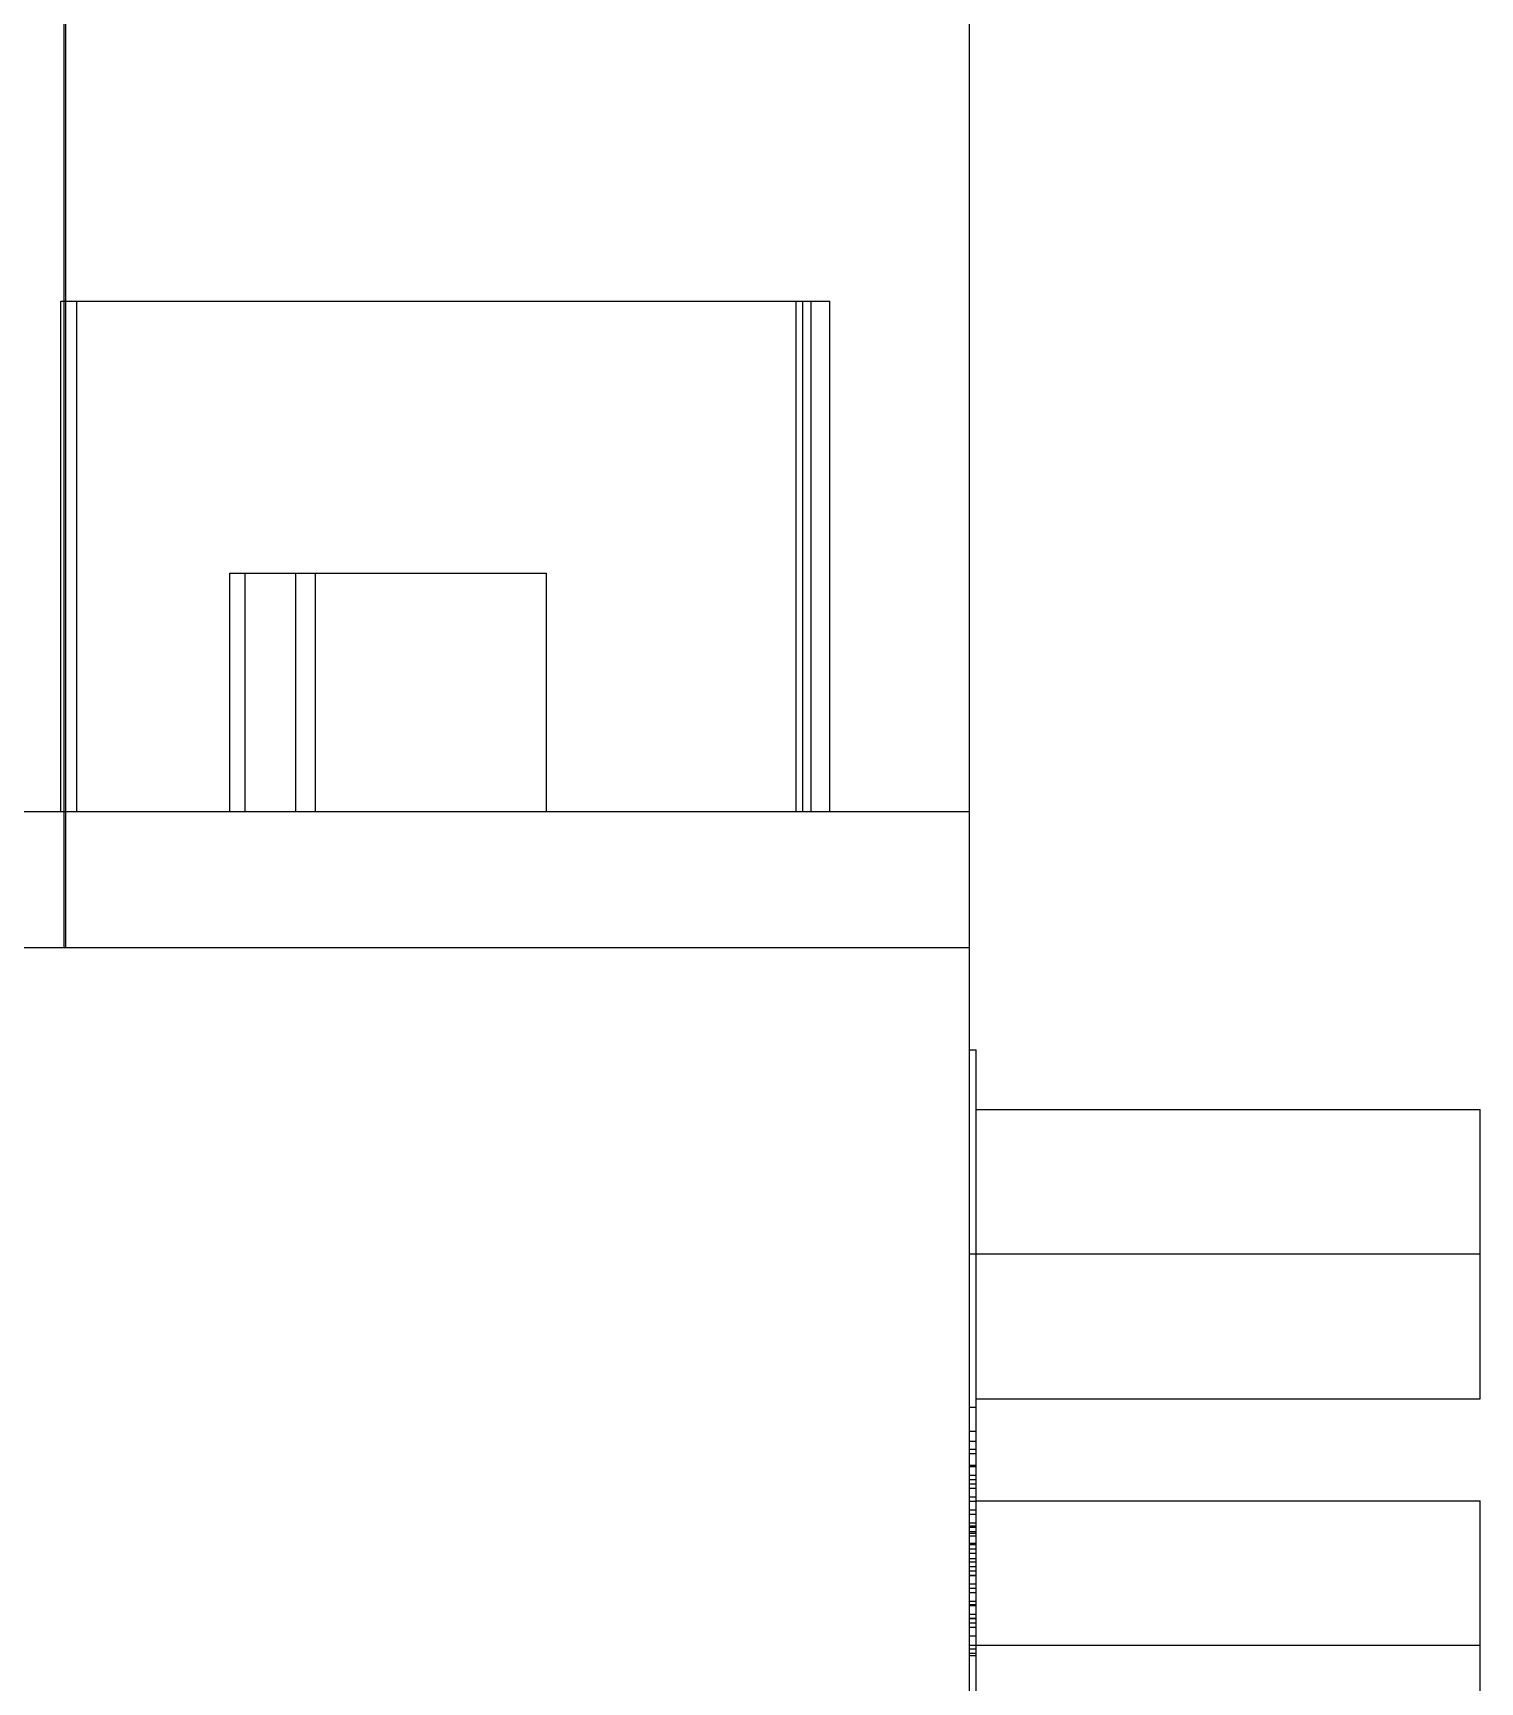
# Model space of a CAD drawing. Extents: x 0 to 233, y 0 to 414.
# Drawn here: x 46.71 to 88.98, y 145.01 to 193.18 of the extents above; entities that cross this region are included whole.
import ezdxf

# ---------------------------------------------------------------- set-up
doc = ezdxf.new("R2010")
doc.units = 0
doc.layers.add('-15N-THT. THIẾT BỊ ĐÓNG MỞ', color=40, linetype='CONTINUOUS')

# ---------------------------------------------------------------- blocks, each defined once
blk = doc.blocks.new('06 - N - SC VSD CHIẾU HÔNG ATV630U75~D11N4')
at = {"layer": '-15N-THT. THIẾT BỊ ĐÓNG MỞ'}
for p, q in [((-158.929, -100.44), (-158.929, 28.54)), ((-185.376, -40.489), (-185.376, 9.723)), ((-185.326, -40.489), (-185.326, 10.025)), ((-185.475, -21.599), (-185.475, -21.599)), ((-185.475, -36.512), (-185.475, -21.599)), ((-185.475, -21.599), (-163.006, -21.599)), ((-185.018, -21.599), (-185.018, -21.599)), ((-185.018, -21.599), (-185.018, -36.512)), ((-164.005, -21.599), (-164.005, -21.599)), ((-164.005, -21.599), (-164.005, -36.512)), ((-163.801, -36.512), (-163.801, -21.599)), ((-163.801, -21.599), (-163.801, -21.599)), ((-163.553, -36.512), (-163.553, -21.599)), ((-163.553, -21.599), (-163.553, -21.599)), ((-163.006, -36.512), (-163.006, -21.599)), ((-163.006, -21.599), (-163.006, -21.599)), ((-180.539, -29.552), (-171.286, -29.552)), ((-180.539, -36.512), (-180.539, -29.552)), ((-180.539, -29.552), (-180.539, -29.552)), ((-180.087, -29.552), (-180.087, -29.552)), ((-180.087, -36.512), (-180.087, -29.552)), ((-178.604, -36.512), (-178.604, -29.552)), ((-178.034, -29.552), (-178.034, -29.552)), ((-178.034, -36.512), (-178.034, -29.552)), ((-171.286, -29.552), (-171.286, -29.552)), ((-171.286, -36.512), (-171.286, -29.552)), ((-221.068, -36.512), (-158.929, -36.512)), ((-185.475, -36.512), (-185.475, -36.512)), ((-185.018, -36.512), (-185.018, -36.512)), ((-180.539, -36.512), (-180.539, -36.512)), ((-180.087, -36.512), (-180.087, -36.512)), ((-178.034, -36.512), (-178.034, -36.512)), ((-171.286, -36.512), (-171.286, -36.512)), ((-164.005, -36.512), (-164.005, -36.512)), ((-163.801, -36.512), (-163.801, -36.512)), ((-163.553, -36.512), (-163.553, -36.512)), ((-163.006, -36.512), (-163.006, -36.512)), ((-158.929, -36.512), (-158.929, -36.512)), ((-158.929, -40.489), (-202.675, -40.489)), ((-185.376, -40.489), (-185.376, -40.489)), ((-185.326, -40.489), (-185.326, -40.489)), ((-158.929, -40.489), (-158.929, -40.489)), ((-158.929, -43.471), (-158.731, -43.471)), ((-158.731, -74.789), (-158.731, -43.471)), ((-158.731, -45.211), (-144.016, -45.211)), ((-144.016, -53.662), (-144.016, -45.211)), ((-144.016, -49.437), (-158.929, -49.437)), ((-158.929, -53.911), (-158.929, -53.911)), ((-158.929, -53.911), (-158.731, -53.911)), ((-158.731, -53.662), (-144.016, -53.662)), ((-158.731, -53.911), (-158.731, -53.911)), ((-158.929, -54.607), (-158.731, -54.607)), ((-158.929, -54.905), (-158.731, -54.905)), ((-158.929, -55.134), (-158.731, -55.134)), ((-158.929, -55.134), (-158.929, -55.134)), ((-158.929, -55.26), (-158.731, -55.26)), ((-158.731, -55.134), (-158.731, -55.134)), ((-158.929, -55.601), (-158.731, -55.601)), ((-158.929, -55.601), (-158.929, -55.601)), ((-158.929, -55.641), (-158.731, -55.641)), ((-158.731, -55.601), (-158.731, -55.601)), ((-158.929, -55.895), (-158.929, -55.895)), ((-158.929, -55.895), (-158.731, -55.895)), ((-158.929, -56.022), (-158.731, -56.022)), ((-158.929, -56.149), (-158.731, -56.149)), ((-158.929, -56.276), (-158.731, -56.276)), ((-158.731, -55.895), (-158.731, -55.895)), ((-158.929, -56.53), (-158.731, -56.53)), ((-158.929, -56.657), (-158.731, -56.657)), ((-158.731, -56.645), (-144.016, -56.645)), ((-144.016, -65.096), (-144.016, -56.645)), ((-158.929, -56.91), (-158.731, -56.91)), ((-158.929, -57.037), (-158.731, -57.037)), ((-158.929, -57.291), (-158.731, -57.291)), ((-158.731, -57.39), (-158.929, -57.39)), ((-158.929, -57.418), (-158.731, -57.418)), ((-158.929, -57.545), (-158.731, -57.545)), ((-158.929, -57.589), (-158.731, -57.589)), ((-158.929, -57.589), (-158.929, -57.589)), ((-158.929, -57.672), (-158.929, -57.672)), ((-158.929, -57.672), (-158.731, -57.672)), ((-158.731, -57.589), (-158.731, -57.589)), ((-158.731, -57.672), (-158.731, -57.672)), ((-158.731, -57.888), (-158.929, -57.888)), ((-158.929, -57.926), (-158.731, -57.926)), ((-158.929, -58.053), (-158.731, -58.053)), ((-158.929, -58.18), (-158.731, -58.18)), ((-158.929, -58.335), (-158.731, -58.335)), ((-158.929, -58.335), (-158.929, -58.335)), ((-158.929, -58.433), (-158.929, -58.433)), ((-158.929, -58.433), (-158.731, -58.433)), ((-158.929, -58.56), (-158.731, -58.56)), ((-158.929, -58.687), (-158.731, -58.687)), ((-158.731, -58.335), (-158.731, -58.335)), ((-158.731, -58.433), (-158.731, -58.433)), ((-158.929, -58.814), (-158.731, -58.814)), ((-158.929, -58.832), (-158.731, -58.832)), ((-158.929, -58.832), (-158.929, -58.832)), ((-158.929, -59.068), (-158.731, -59.068)), ((-158.929, -59.068), (-158.929, -59.068)), ((-158.929, -59.195), (-158.731, -59.195)), ((-158.731, -58.832), (-158.731, -58.832)), ((-158.731, -59.068), (-158.731, -59.068)), ((-158.929, -59.329), (-158.731, -59.329)), ((-158.929, -59.329), (-158.929, -59.329)), ((-158.929, -59.576), (-158.731, -59.576)), ((-158.929, -59.576), (-158.929, -59.576)), ((-158.929, -59.677), (-158.731, -59.677)), ((-158.929, -59.677), (-158.929, -59.677)), ((-158.929, -59.703), (-158.731, -59.703)), ((-158.731, -59.329), (-158.731, -59.329)), ((-158.731, -59.576), (-158.731, -59.576)), ((-158.731, -59.677), (-158.731, -59.677)), ((-158.929, -59.957), (-158.731, -59.957)), ((-158.929, -60.075), (-158.731, -60.075)), ((-158.929, -60.075), (-158.929, -60.075)), ((-158.929, -60.083), (-158.731, -60.083)), ((-158.929, -60.21), (-158.731, -60.21)), ((-158.731, -60.075), (-158.731, -60.075)), ((-158.929, -60.337), (-158.929, -60.337)), ((-158.929, -60.337), (-158.731, -60.337)), ((-158.929, -60.591), (-158.731, -60.591)), ((-158.731, -60.337), (-158.731, -60.337)), ((-144.016, -60.87), (-158.929, -60.87)), ((-158.929, -60.972), (-158.731, -60.972)), ((-158.929, -61.099), (-158.731, -61.099)), ((-158.929, -61.099), (-158.929, -61.099)), ((-158.929, -61.168), (-158.731, -61.168)), ((-158.731, -61.099), (-158.731, -61.099))]:
    blk.add_line(p, q, dxfattribs=at)

msp = doc.modelspace()

# ---------------------------------------------------------------- block references
msp.add_blockref('06 - N - SC VSD CHIẾU HÔNG ATV630U75~D11N4', (233, 206.951))

doc.saveas('drawing.dxf')
